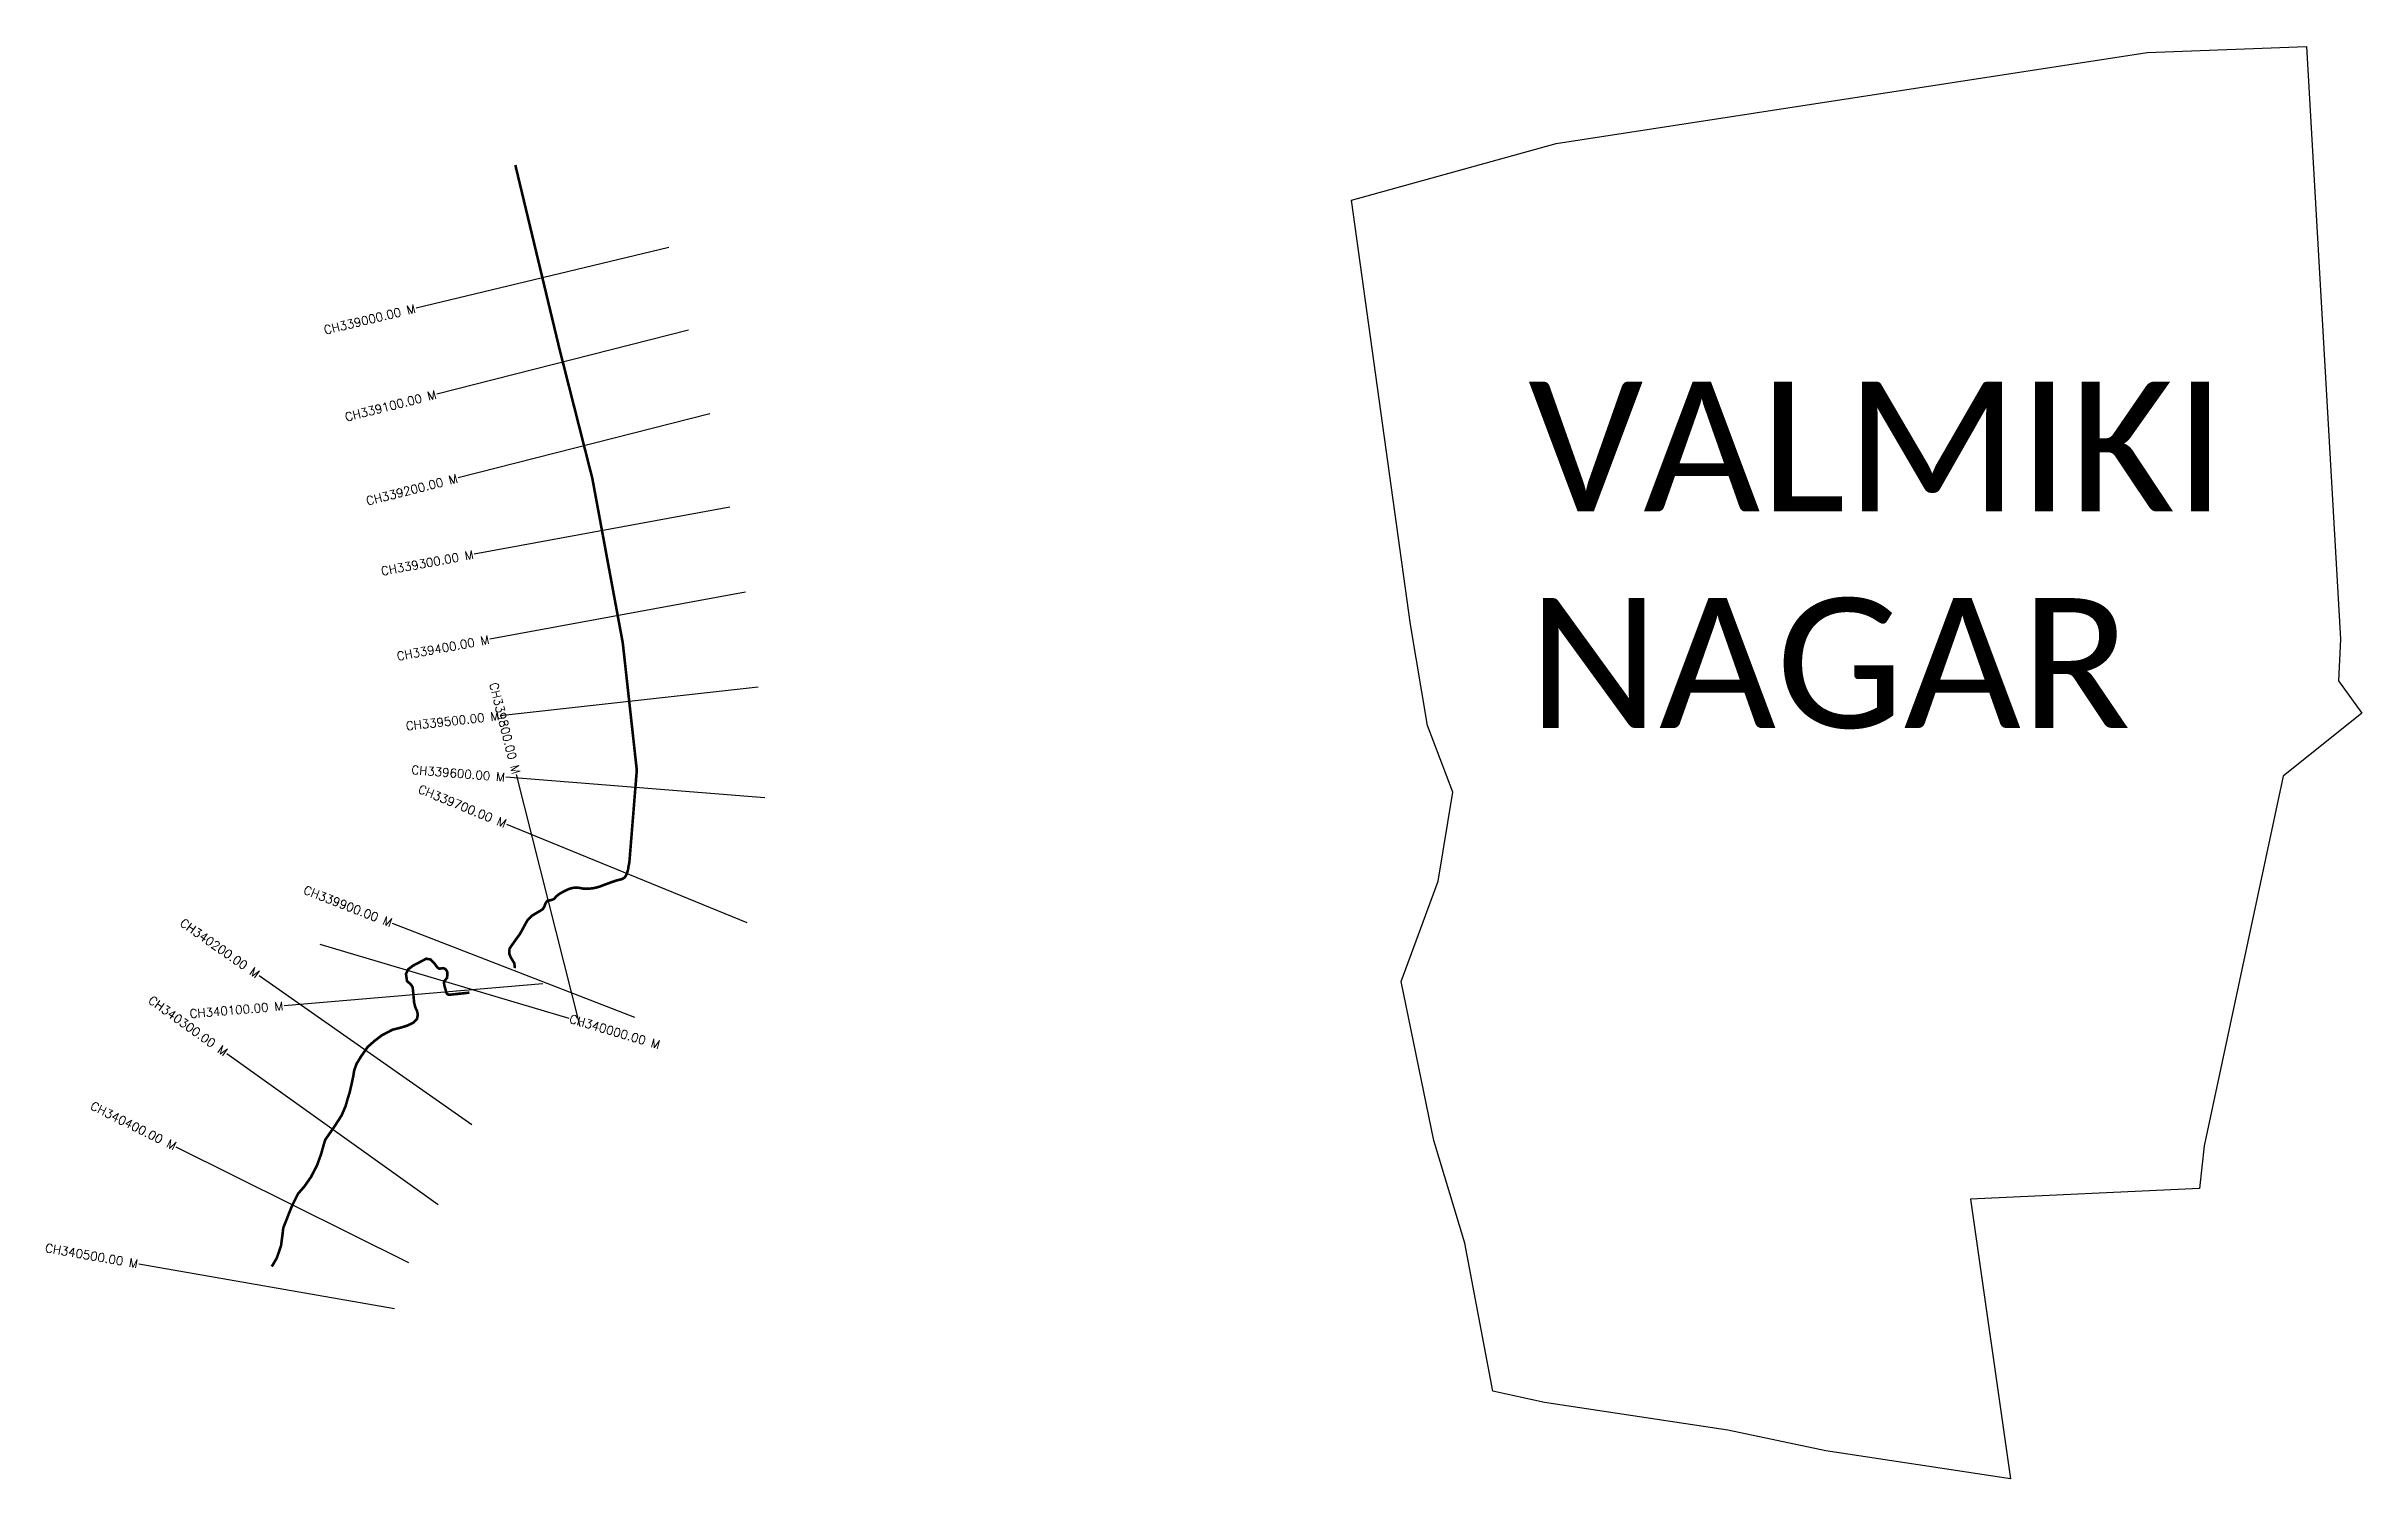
# Model space of a CAD drawing. Header units: metres. Extents: x 292055 to 294729, y 1988289 to 1989943.
import ezdxf
from ezdxf.enums import TextEntityAlignment as Align

# ---------------------------------------------------------------- set-up
doc = ezdxf.new("R2010")
doc.units = ezdxf.units.M
for name, color, linetype in [('CS', 134, 'Continuous'), ('CSMark', 6, 'Continuous'), ('NATURALLY PROTECTED', 3, 'Continuous'), ('village', 3, 'Continuous'), ('VILLAGE NAME', 250, 'Continuous')]:
    doc.layers.add(name, color=color, linetype=linetype)
doc.styles.get("Standard").update_dxf_attribs({"font": 'simplex.shx'})

msp = doc.modelspace()

# ---------------------------------------------------------------- linework, layer by layer
at = {"color": 3, "flags": 128}
msp.add_lwpolyline([(294481.1, 1989936.1), (294665.5, 1989943.2)], dxfattribs=at)
at = {"layer": 'CS'}
for p, q in [((292773.7, 1989710.7), (292481.9, 1989640.7)), ((292796.7, 1989615.5), (292505.9, 1989541.6)), ((292821.3, 1989518.6), (292530.6, 1989444.6)), ((292844.1, 1989411), (292549.1, 1989356.6)), ((292862.3, 1989312.7), (292567.2, 1989258.3)), ((292877.1, 1989202.8), (292578.9, 1989170)), ((292884.7, 1989075), (292585.6, 1989098.9)), ((292671.2, 1988811), (292597.9, 1989101.9)), ((292864.1, 1988930.8), (292586.5, 1989044.5)), ((292734.4, 1988821.5), (292454.6, 1988929.9)), ((292370.8, 1988906), (292658.4, 1988820.7)), ((292546.1, 1988697.4), (292300.5, 1988869.7)), ((292628.3, 1988860.3), (292329.4, 1988834.9)), ((292507.5, 1988605.1), (292263.4, 1988779.6)), ((292473.4, 1988538.1), (292204.8, 1988671.6)), ((292457, 1988484.8), (292161.5, 1988536.6))]:
    msp.add_line(p, q, dxfattribs=at)
at = {"layer": 'NATURALLY PROTECTED', "color": 2, "const_width": 3, "flags": 128}
for points in [[(292596.5, 1989806.1), (292647.6, 1989593.2), (292685.4, 1989444.3), (292720.6, 1989254.1), (292736.8, 1989107), (292728.2, 1989000.4), (292727.2, 1988995.8), (292726.8, 1988992.5), (292725.7, 1988988.8), (292724.4, 1988985.6), (292722.8, 1988983.1), (292719.6, 1988981.2), (292714.2, 1988979.9), (292708.6, 1988978.1), (292703.5, 1988976.2), (292698.3, 1988974.3), (292694.3, 1988972.7), (292689.7, 1988971.4), (292685.7, 1988970.6), (292680.9, 1988970.1), (292675.9, 1988970.1), (292671.3, 1988971), (292668, 1988971.4), (292663.7, 1988971.2), (292660.8, 1988970.6), (292657.4, 1988969.4), (292652.6, 1988967.1), (292648.3, 1988964.7), (292645.7, 1988962.9), (292644.1, 1988961.5), (292642.7, 1988960), (292641.5, 1988958.5), (292639.7, 1988957.6), (292637.3, 1988956.9), (292635.5, 1988956.7), (292633.4, 1988956.1), (292631.9, 1988954.1), (292630.7, 1988951.6), (292630, 1988949.5), (292628.2, 1988946.5), (292625.5, 1988944.7), (292622.9, 1988943.3), (292619.3, 1988941.1), (292615.3, 1988938.7), (292610.6, 1988933.9), (292601.9, 1988918), (292593.6, 1988906.5), (292589.8, 1988900.8), (292589.4, 1988895.2), (292591.4, 1988890.5), (292595.3, 1988884.1), (292595.9, 1988879.2), (292595.6, 1988878.5)], [(292543.5, 1988850.1), (292519.9, 1988847.6), (292518.2, 1988848.2), (292516.7, 1988850.2), (292515.9, 1988853.7), (292514.5, 1988858.4), (292514.1, 1988861.6), (292514.7, 1988863.6), (292515.9, 1988865.1), (292517.5, 1988866.9), (292518, 1988870.4), (292518, 1988873.5), (292517.2, 1988875.6), (292515.5, 1988877.5), (292513.1, 1988878.4), (292510.9, 1988878.1), (292508.5, 1988877.7), (292506.2, 1988879.5), (292503.4, 1988883.4), (292498.7, 1988888.4), (292493.6, 1988889.3), (292478.2, 1988881.2), (292472.6, 1988876.9), (292470.2, 1988871.6), (292471.4, 1988863.5), (292476.1, 1988859.3), (292477.9, 1988856.3), (292478.8, 1988847.7), (292479.6, 1988838.9), (292480.9, 1988833.3), (292482.9, 1988829.2), (292483.9, 1988824.6), (292482.9, 1988819.7), (292478.4, 1988815.2), (292471.8, 1988812.1), (292464.4, 1988809.7), (292454.7, 1988807.3), (292442.6, 1988801), (292433.9, 1988794.4), (292425.9, 1988787.3), (292418.3, 1988776.4), (292413.1, 1988767.9), (292410.4, 1988760.3), (292409.4, 1988754.1), (292407, 1988742.7), (292405.1, 1988734.7), (292402.4, 1988726), (292400.5, 1988719.1), (292395.9, 1988708.4), (292386.9, 1988694.4), (292381.4, 1988686.6), (292377.1, 1988680.4), (292375.3, 1988674.8), (292372.2, 1988663.7), (292367.5, 1988650.7), (292360.5, 1988637.2), (292352.6, 1988625.9), (292345.5, 1988617.8), (292338.1, 1988602.8), (292328.5, 1988578.4), (292327.5, 1988570.1), (292325.9, 1988557.8), (292321, 1988543.6), (292316.4, 1988535.7), (292315, 1988533.8)]]:
    msp.add_lwpolyline(points, dxfattribs=at)
at = {"layer": 'village', "color": 3}
for points in [[(294665.5, 1989943.2, 0), (294704.4, 1989258.4, 0), (294702.1, 1989210.4, 0), (294729.1, 1989173.1, 0), (294638.2, 1989100, 0), (294547.2, 1988673.2, 0), (294541.9, 1988623.8, 0), (294277.4, 1988611.5, 0), (294323.5, 1988288.6, 0), (294110.2, 1988321, 0), (293997.1, 1988344.6, 0), (293785.2, 1988376.8, 0), (293725.5, 1988389.8, 0), (293693, 1988560.8, 0), (293657.2, 1988679.3, 0), (293619.6, 1988863, 0), (293662.5, 1988979, 0), (293679.2, 1989081.6, 0), (293650.2, 1989158.5, 0), (293630.3, 1989275.2, 0), (293562.4, 1989765.4, 0), (293562.4, 1989765.4, 0)], [(293562.4, 1989765.4, 0), (293798.8, 1989831.1, 0), (294481.1, 1989936.1, 0)]]:
    msp.add_polyline3d(points, dxfattribs=at)

# ---------------------------------------------------------------- texts
at = {"layer": 'CSMark'}
for s, rotation, p in [('CH339000.00 M', 13.4889, (292481, 1989640.5)), ('CH339100.00 M', 14.2676, (292505, 1989541.3)), ('CH339200.00 M', 14.2676, (292529.6, 1989444.4)), ('CH339300.00 M', 10.4548, (292548.1, 1989356.4)), ('CH339400.00 M', 10.4548, (292566.3, 1989258.1)), ('CH339800.00 M', 284.1299, (292597.7, 1989102.9)), ('CH339500.00 M', 6.2854, (292577.9, 1989169.9)), ('CH339600.00 M', 355.434, (292584.6, 1989099)), ('CH339700.00 M', 337.7242, (292585.5, 1989044.9)), ('CH339900.00 M', 338.8271, (292453.7, 1988930.3)), ('CH340200.00 M', 324.959, (292299.7, 1988870.2)), ('CH340300.00 M', 324.4461, (292262.6, 1988780.1)), ('CH340100.00 M', 4.8674, (292328.4, 1988834.8)), ('CH340400.00 M', 333.5638, (292203.9, 1988672.1)), ('CH340500.00 M', 350.056, (292160.5, 1988536.8))]:
    msp.add_text(s, height=10, rotation=rotation, dxfattribs=at).set_placement(p, align=Align.MIDDLE_RIGHT)
msp.add_text('CH340000.00 M', height=10, rotation=343.4862, dxfattribs=at).set_placement((292659.4, 1988820.4), align=Align.MIDDLE_LEFT)
at = {"layer": 'VILLAGE NAME', "insert": (293766.5, 1989555.9), "char_height": 150, "attachment_point": 1}
msp.add_mtext_dynamic_manual_height_columns('{\\fCalibri|b0|i0|c0|p34;VALMIKI NAGAR}', width=826.75, gutter_width=1, heights=[0], dxfattribs=at)

doc.saveas('drawing.dxf')
